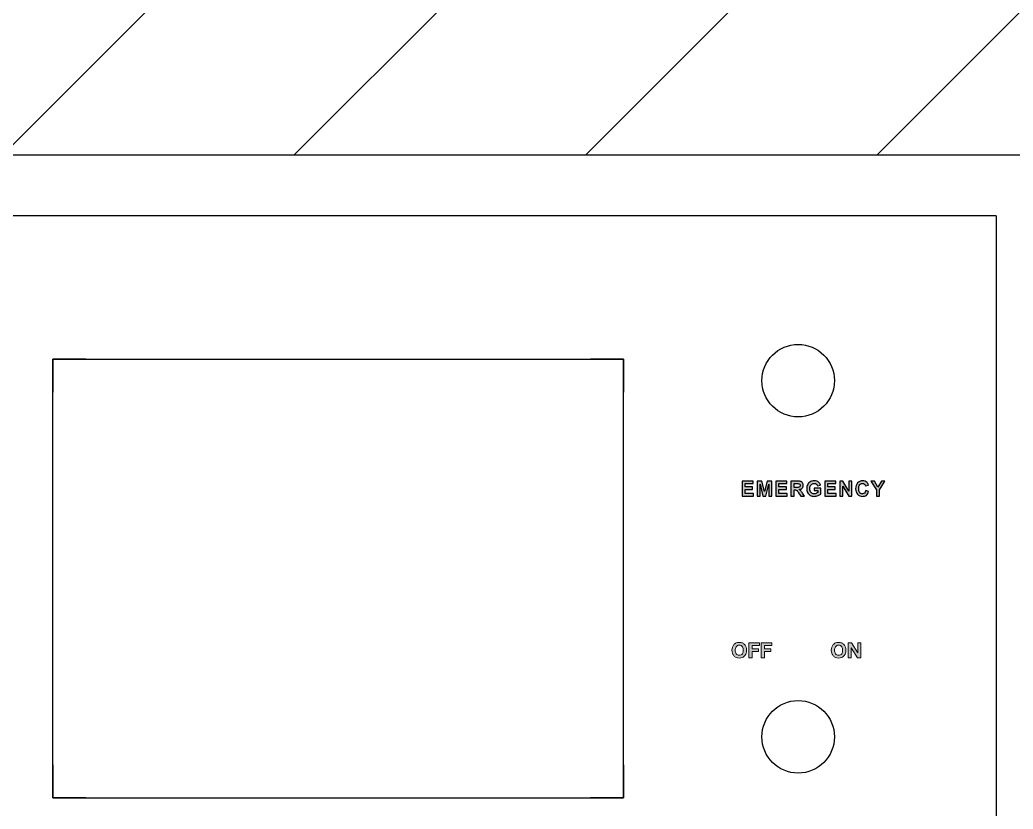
# Model space of a CAD drawing. Header units: millimetres. Extents: x -215875 to 13478, y -2277 to 9476.
# Drawn here: x 10071.4 to 10372.6, y 4278.7 to 4518 of the extents above; entities that cross this region are included whole.
import ezdxf

# ---------------------------------------------------------------- set-up
doc = ezdxf.new("R2010")
doc.units = ezdxf.units.MM
doc.header["$MEASUREMENT"] = 0
doc.linetypes.add('HIDDEN', pattern=[9.525, 6.35, -3.175])
doc.layers.get('0').update_dxf_attribs({"lineweight": 25})
doc.layers.add('DIM', color=3, linetype='Continuous', lineweight=9)
doc.layers.add('H', color=2, linetype='HIDDEN', lineweight=15)
doc.layers.add('圖層 1', color=7, linetype='Continuous')

msp = doc.modelspace()

# ---------------------------------------------------------------- hatches: boundary and pattern name
h = msp.add_hatch(color=256)
edge = h.paths.add_edge_path()
edge.add_spline(control_points=[(10331.092, 4373.633), (10331.092, 4373.633), (10331.092, 4375.546), (10331.092, 4375.546), (10331.092, 4375.546), (10331.092, 4375.546), (10329.427, 4378.178), (10329.427, 4378.178), (10329.427, 4378.178), (10329.427, 4378.178), (10330.503, 4378.178), (10330.503, 4378.178), (10330.503, 4378.178), (10330.503, 4378.178), (10331.573, 4376.38), (10331.573, 4376.38), (10331.573, 4376.38), (10331.573, 4376.38), (10332.621, 4378.178), (10332.621, 4378.178), (10332.621, 4378.178), (10332.621, 4378.178), (10333.678, 4378.178), (10333.678, 4378.178), (10333.678, 4378.178), (10333.678, 4378.178), (10332.007, 4375.54), (10332.007, 4375.54), (10332.007, 4375.54), (10332.007, 4375.54), (10332.007, 4373.633), (10332.007, 4373.633), (10332.007, 4373.633), (10332.007, 4373.633), (10331.092, 4373.633), (10331.092, 4373.633)], knot_values=[0, 0, 0, 0, 0.1111111, 0.1111111, 0.1111111, 0.1111111, 0.2222222, 0.2222222, 0.2222222, 0.2222222, 0.3333333, 0.3333333, 0.3333333, 0.3333333, 0.4444444, 0.4444444, 0.4444444, 0.4444444, 0.5555556, 0.5555556, 0.5555556, 0.5555556, 0.6666667, 0.6666667, 0.6666667, 0.6666667, 0.7777778, 0.7777778, 0.7777778, 0.7777778, 0.8888889, 0.8888889, 0.8888889, 0.8888889, 1, 1, 1, 1], degree=3, periodic=1)
edge = h.paths.add_edge_path(flags=16)
edge.add_spline(control_points=[(10306.123, 4376.256), (10306.123, 4376.256), (10306.802, 4376.256), (10306.802, 4376.256), (10306.802, 4376.256), (10307.242, 4376.256), (10307.517, 4376.274), (10307.627, 4376.311), (10307.627, 4376.311), (10307.736, 4376.348), (10307.822, 4376.413), (10307.884, 4376.504), (10307.884, 4376.504), (10307.946, 4376.595), (10307.977, 4376.708), (10307.977, 4376.845), (10307.977, 4376.845), (10307.977, 4376.998), (10307.936, 4377.121), (10307.855, 4377.215), (10307.855, 4377.215), (10307.773, 4377.309), (10307.658, 4377.369), (10307.508, 4377.394), (10307.508, 4377.394), (10307.434, 4377.404), (10307.211, 4377.409), (10306.839, 4377.409), (10306.839, 4377.409), (10306.839, 4377.409), (10306.123, 4377.409), (10306.123, 4377.409), (10306.123, 4377.409), (10306.123, 4377.409), (10306.123, 4376.256), (10306.123, 4376.256)], knot_values=[0, 0, 0, 0, 0.1111111, 0.1111111, 0.1111111, 0.1111111, 0.2222222, 0.2222222, 0.2222222, 0.2222222, 0.3333333, 0.3333333, 0.3333333, 0.3333333, 0.4444444, 0.4444444, 0.4444444, 0.4444444, 0.5555556, 0.5555556, 0.5555556, 0.5555556, 0.6666667, 0.6666667, 0.6666667, 0.6666667, 0.7777778, 0.7777778, 0.7777778, 0.7777778, 0.8888889, 0.8888889, 0.8888889, 0.8888889, 1, 1, 1, 1], degree=3, periodic=1)
edge = h.paths.add_edge_path()
edge.add_spline(control_points=[(10290.383, 4373.633), (10290.383, 4373.633), (10290.383, 4378.178), (10290.383, 4378.178), (10290.383, 4378.178), (10290.383, 4378.178), (10293.753, 4378.178), (10293.753, 4378.178), (10293.753, 4378.178), (10293.753, 4378.178), (10293.753, 4377.409), (10293.753, 4377.409), (10293.753, 4377.409), (10293.753, 4377.409), (10291.301, 4377.409), (10291.301, 4377.409), (10291.301, 4377.409), (10291.301, 4377.409), (10291.301, 4376.401), (10291.301, 4376.401), (10291.301, 4376.401), (10291.301, 4376.401), (10293.583, 4376.401), (10293.583, 4376.401), (10293.583, 4376.401), (10293.583, 4376.401), (10293.583, 4375.636), (10293.583, 4375.636), (10293.583, 4375.636), (10293.583, 4375.636), (10291.301, 4375.636), (10291.301, 4375.636), (10291.301, 4375.636), (10291.301, 4375.636), (10291.301, 4374.399), (10291.301, 4374.399), (10291.301, 4374.399), (10291.301, 4374.399), (10293.84, 4374.399), (10293.84, 4374.399), (10293.84, 4374.399), (10293.84, 4374.399), (10293.84, 4373.633), (10293.84, 4373.633), (10293.84, 4373.633), (10293.84, 4373.633), (10290.383, 4373.633), (10290.383, 4373.633)], knot_values=[0, 0, 0, 0, 0.0833333, 0.0833333, 0.0833333, 0.0833333, 0.1666667, 0.1666667, 0.1666667, 0.1666667, 0.25, 0.25, 0.25, 0.25, 0.3333333, 0.3333333, 0.3333333, 0.3333333, 0.4166667, 0.4166667, 0.4166667, 0.4166667, 0.5, 0.5, 0.5, 0.5, 0.5833333, 0.5833333, 0.5833333, 0.5833333, 0.6666667, 0.6666667, 0.6666667, 0.6666667, 0.75, 0.75, 0.75, 0.75, 0.8333333, 0.8333333, 0.8333333, 0.8333333, 0.9166667, 0.9166667, 0.9166667, 0.9166667, 1, 1, 1, 1], degree=3, periodic=1)
edge = h.paths.add_edge_path()
edge.add_spline(control_points=[(10294.959, 4373.633), (10294.959, 4373.633), (10294.959, 4378.178), (10294.959, 4378.178), (10294.959, 4378.178), (10294.959, 4378.178), (10296.333, 4378.178), (10296.333, 4378.178), (10296.333, 4378.178), (10296.333, 4378.178), (10297.157, 4375.077), (10297.157, 4375.077), (10297.157, 4375.077), (10297.157, 4375.077), (10297.972, 4378.178), (10297.972, 4378.178), (10297.972, 4378.178), (10297.972, 4378.178), (10299.349, 4378.178), (10299.349, 4378.178), (10299.349, 4378.178), (10299.349, 4378.178), (10299.349, 4373.633), (10299.349, 4373.633), (10299.349, 4373.633), (10299.349, 4373.633), (10298.497, 4373.633), (10298.497, 4373.633), (10298.497, 4373.633), (10298.497, 4373.633), (10298.497, 4377.211), (10298.497, 4377.211), (10298.497, 4377.211), (10298.497, 4377.211), (10297.594, 4373.633), (10297.594, 4373.633), (10297.594, 4373.633), (10297.594, 4373.633), (10296.71, 4373.633), (10296.71, 4373.633), (10296.71, 4373.633), (10296.71, 4373.633), (10295.811, 4377.211), (10295.811, 4377.211), (10295.811, 4377.211), (10295.811, 4377.211), (10295.811, 4373.633), (10295.811, 4373.633), (10295.811, 4373.633), (10295.811, 4373.633), (10294.959, 4373.633), (10294.959, 4373.633)], knot_values=[0, 0, 0, 0, 0.0769231, 0.0769231, 0.0769231, 0.0769231, 0.1538462, 0.1538462, 0.1538462, 0.1538462, 0.2307692, 0.2307692, 0.2307692, 0.2307692, 0.3076923, 0.3076923, 0.3076923, 0.3076923, 0.3846154, 0.3846154, 0.3846154, 0.3846154, 0.4615385, 0.4615385, 0.4615385, 0.4615385, 0.5384615, 0.5384615, 0.5384615, 0.5384615, 0.6153846, 0.6153846, 0.6153846, 0.6153846, 0.6923077, 0.6923077, 0.6923077, 0.6923077, 0.7692308, 0.7692308, 0.7692308, 0.7692308, 0.8461538, 0.8461538, 0.8461538, 0.8461538, 0.9230769, 0.9230769, 0.9230769, 0.9230769, 1, 1, 1, 1], degree=3, periodic=1)
edge = h.paths.add_edge_path()
edge.add_spline(control_points=[(10300.614, 4373.633), (10300.614, 4373.633), (10300.614, 4378.178), (10300.614, 4378.178), (10300.614, 4378.178), (10300.614, 4378.178), (10303.984, 4378.178), (10303.984, 4378.178), (10303.984, 4378.178), (10303.984, 4378.178), (10303.984, 4377.409), (10303.984, 4377.409), (10303.984, 4377.409), (10303.984, 4377.409), (10301.532, 4377.409), (10301.532, 4377.409), (10301.532, 4377.409), (10301.532, 4377.409), (10301.532, 4376.401), (10301.532, 4376.401), (10301.532, 4376.401), (10301.532, 4376.401), (10303.813, 4376.401), (10303.813, 4376.401), (10303.813, 4376.401), (10303.813, 4376.401), (10303.813, 4375.636), (10303.813, 4375.636), (10303.813, 4375.636), (10303.813, 4375.636), (10301.532, 4375.636), (10301.532, 4375.636), (10301.532, 4375.636), (10301.532, 4375.636), (10301.532, 4374.399), (10301.532, 4374.399), (10301.532, 4374.399), (10301.532, 4374.399), (10304.071, 4374.399), (10304.071, 4374.399), (10304.071, 4374.399), (10304.071, 4374.399), (10304.071, 4373.633), (10304.071, 4373.633), (10304.071, 4373.633), (10304.071, 4373.633), (10300.614, 4373.633), (10300.614, 4373.633)], knot_values=[0, 0, 0, 0, 0.0833333, 0.0833333, 0.0833333, 0.0833333, 0.1666667, 0.1666667, 0.1666667, 0.1666667, 0.25, 0.25, 0.25, 0.25, 0.3333333, 0.3333333, 0.3333333, 0.3333333, 0.4166667, 0.4166667, 0.4166667, 0.4166667, 0.5, 0.5, 0.5, 0.5, 0.5833333, 0.5833333, 0.5833333, 0.5833333, 0.6666667, 0.6666667, 0.6666667, 0.6666667, 0.75, 0.75, 0.75, 0.75, 0.8333333, 0.8333333, 0.8333333, 0.8333333, 0.9166667, 0.9166667, 0.9166667, 0.9166667, 1, 1, 1, 1], degree=3, periodic=1)
edge = h.paths.add_edge_path()
edge.add_spline(control_points=[(10305.204, 4373.633), (10305.204, 4373.633), (10305.204, 4378.178), (10305.204, 4378.178), (10305.204, 4378.178), (10305.204, 4378.178), (10307.137, 4378.178), (10307.137, 4378.178), (10307.137, 4378.178), (10307.623, 4378.178), (10307.975, 4378.137), (10308.195, 4378.055), (10308.195, 4378.055), (10308.415, 4377.974), (10308.592, 4377.829), (10308.725, 4377.62), (10308.725, 4377.62), (10308.857, 4377.411), (10308.922, 4377.173), (10308.922, 4376.904), (10308.922, 4376.904), (10308.922, 4376.563), (10308.822, 4376.281), (10308.622, 4376.058), (10308.622, 4376.058), (10308.422, 4375.837), (10308.121, 4375.696), (10307.722, 4375.639), (10307.722, 4375.639), (10307.921, 4375.523), (10308.085, 4375.396), (10308.214, 4375.257), (10308.214, 4375.257), (10308.344, 4375.119), (10308.517, 4374.873), (10308.736, 4374.52), (10308.736, 4374.52), (10308.736, 4374.52), (10309.292, 4373.633), (10309.292, 4373.633), (10309.292, 4373.633), (10309.292, 4373.633), (10308.194, 4373.633), (10308.194, 4373.633), (10308.194, 4373.633), (10308.194, 4373.633), (10307.531, 4374.622), (10307.531, 4374.622), (10307.531, 4374.622), (10307.295, 4374.976), (10307.134, 4375.198), (10307.047, 4375.29), (10307.047, 4375.29), (10306.96, 4375.382), (10306.868, 4375.445), (10306.771, 4375.479), (10306.771, 4375.479), (10306.673, 4375.513), (10306.52, 4375.53), (10306.308, 4375.53), (10306.308, 4375.53), (10306.308, 4375.53), (10306.123, 4375.53), (10306.123, 4375.53), (10306.123, 4375.53), (10306.123, 4375.53), (10306.123, 4373.633), (10306.123, 4373.633), (10306.123, 4373.633), (10306.123, 4373.633), (10305.204, 4373.633), (10305.204, 4373.633)], knot_values=[0, 0, 0, 0, 0.0555556, 0.0555556, 0.0555556, 0.0555556, 0.1111111, 0.1111111, 0.1111111, 0.1111111, 0.1666667, 0.1666667, 0.1666667, 0.1666667, 0.2222222, 0.2222222, 0.2222222, 0.2222222, 0.2777778, 0.2777778, 0.2777778, 0.2777778, 0.3333333, 0.3333333, 0.3333333, 0.3333333, 0.3888889, 0.3888889, 0.3888889, 0.3888889, 0.4444444, 0.4444444, 0.4444444, 0.4444444, 0.5, 0.5, 0.5, 0.5, 0.5555556, 0.5555556, 0.5555556, 0.5555556, 0.6111111, 0.6111111, 0.6111111, 0.6111111, 0.6666667, 0.6666667, 0.6666667, 0.6666667, 0.7222222, 0.7222222, 0.7222222, 0.7222222, 0.7777778, 0.7777778, 0.7777778, 0.7777778, 0.8333333, 0.8333333, 0.8333333, 0.8333333, 0.8888889, 0.8888889, 0.8888889, 0.8888889, 0.9444444, 0.9444444, 0.9444444, 0.9444444, 1, 1, 1, 1], degree=3, periodic=1)
edge = h.paths.add_edge_path()
edge.add_spline(control_points=[(10312.256, 4375.304), (10312.256, 4375.304), (10312.256, 4376.07), (10312.256, 4376.07), (10312.256, 4376.07), (10312.256, 4376.07), (10314.234, 4376.07), (10314.234, 4376.07), (10314.234, 4376.07), (10314.234, 4376.07), (10314.234, 4374.259), (10314.234, 4374.259), (10314.234, 4374.259), (10314.041, 4374.073), (10313.763, 4373.909), (10313.398, 4373.767), (10313.398, 4373.767), (10313.032, 4373.626), (10312.663, 4373.555), (10312.289, 4373.555), (10312.289, 4373.555), (10311.814, 4373.555), (10311.399, 4373.655), (10311.046, 4373.854), (10311.046, 4373.854), (10310.692, 4374.054), (10310.427, 4374.339), (10310.249, 4374.71), (10310.249, 4374.71), (10310.071, 4375.082), (10309.982, 4375.485), (10309.982, 4375.921), (10309.982, 4375.921), (10309.982, 4376.394), (10310.082, 4376.815), (10310.28, 4377.183), (10310.28, 4377.183), (10310.479, 4377.551), (10310.769, 4377.833), (10311.152, 4378.029), (10311.152, 4378.029), (10311.443, 4378.18), (10311.806, 4378.256), (10312.24, 4378.256), (10312.24, 4378.256), (10312.804, 4378.256), (10313.245, 4378.137), (10313.562, 4377.901), (10313.562, 4377.901), (10313.879, 4377.664), (10314.083, 4377.337), (10314.174, 4376.919), (10314.174, 4376.919), (10314.174, 4376.919), (10313.263, 4376.748), (10313.263, 4376.748), (10313.263, 4376.748), (10313.199, 4376.972), (10313.078, 4377.149), (10312.901, 4377.278), (10312.901, 4377.278), (10312.724, 4377.407), (10312.504, 4377.471), (10312.24, 4377.471), (10312.24, 4377.471), (10311.839, 4377.471), (10311.52, 4377.344), (10311.283, 4377.09), (10311.283, 4377.09), (10311.046, 4376.835), (10310.928, 4376.458), (10310.928, 4375.958), (10310.928, 4375.958), (10310.928, 4375.419), (10311.048, 4375.014), (10311.288, 4374.744), (10311.288, 4374.744), (10311.528, 4374.474), (10311.842, 4374.34), (10312.23, 4374.34), (10312.23, 4374.34), (10312.423, 4374.34), (10312.615, 4374.378), (10312.809, 4374.453), (10312.809, 4374.453), (10313.002, 4374.528), (10313.168, 4374.62), (10313.307, 4374.727), (10313.307, 4374.727), (10313.307, 4374.727), (10313.307, 4375.304), (10313.307, 4375.304), (10313.307, 4375.304), (10313.307, 4375.304), (10312.256, 4375.304), (10312.256, 4375.304)], knot_values=[0, 0, 0, 0, 0.0416667, 0.0416667, 0.0416667, 0.0416667, 0.0833333, 0.0833333, 0.0833333, 0.0833333, 0.125, 0.125, 0.125, 0.125, 0.1666667, 0.1666667, 0.1666667, 0.1666667, 0.2083333, 0.2083333, 0.2083333, 0.2083333, 0.25, 0.25, 0.25, 0.25, 0.2916667, 0.2916667, 0.2916667, 0.2916667, 0.3333333, 0.3333333, 0.3333333, 0.3333333, 0.375, 0.375, 0.375, 0.375, 0.4166667, 0.4166667, 0.4166667, 0.4166667, 0.4583333, 0.4583333, 0.4583333, 0.4583333, 0.5, 0.5, 0.5, 0.5, 0.5416667, 0.5416667, 0.5416667, 0.5416667, 0.5833333, 0.5833333, 0.5833333, 0.5833333, 0.625, 0.625, 0.625, 0.625, 0.6666667, 0.6666667, 0.6666667, 0.6666667, 0.7083333, 0.7083333, 0.7083333, 0.7083333, 0.75, 0.75, 0.75, 0.75, 0.7916667, 0.7916667, 0.7916667, 0.7916667, 0.8333333, 0.8333333, 0.8333333, 0.8333333, 0.875, 0.875, 0.875, 0.875, 0.9166667, 0.9166667, 0.9166667, 0.9166667, 0.9583333, 0.9583333, 0.9583333, 0.9583333, 1, 1, 1, 1], degree=3, periodic=1)
edge = h.paths.add_edge_path()
edge.add_spline(control_points=[(10315.433, 4373.633), (10315.433, 4373.633), (10315.433, 4378.178), (10315.433, 4378.178), (10315.433, 4378.178), (10315.433, 4378.178), (10318.803, 4378.178), (10318.803, 4378.178), (10318.803, 4378.178), (10318.803, 4378.178), (10318.803, 4377.409), (10318.803, 4377.409), (10318.803, 4377.409), (10318.803, 4377.409), (10316.351, 4377.409), (10316.351, 4377.409), (10316.351, 4377.409), (10316.351, 4377.409), (10316.351, 4376.401), (10316.351, 4376.401), (10316.351, 4376.401), (10316.351, 4376.401), (10318.633, 4376.401), (10318.633, 4376.401), (10318.633, 4376.401), (10318.633, 4376.401), (10318.633, 4375.636), (10318.633, 4375.636), (10318.633, 4375.636), (10318.633, 4375.636), (10316.351, 4375.636), (10316.351, 4375.636), (10316.351, 4375.636), (10316.351, 4375.636), (10316.351, 4374.399), (10316.351, 4374.399), (10316.351, 4374.399), (10316.351, 4374.399), (10318.89, 4374.399), (10318.89, 4374.399), (10318.89, 4374.399), (10318.89, 4374.399), (10318.89, 4373.633), (10318.89, 4373.633), (10318.89, 4373.633), (10318.89, 4373.633), (10315.433, 4373.633), (10315.433, 4373.633)], knot_values=[0, 0, 0, 0, 0.0833333, 0.0833333, 0.0833333, 0.0833333, 0.1666667, 0.1666667, 0.1666667, 0.1666667, 0.25, 0.25, 0.25, 0.25, 0.3333333, 0.3333333, 0.3333333, 0.3333333, 0.4166667, 0.4166667, 0.4166667, 0.4166667, 0.5, 0.5, 0.5, 0.5, 0.5833333, 0.5833333, 0.5833333, 0.5833333, 0.6666667, 0.6666667, 0.6666667, 0.6666667, 0.75, 0.75, 0.75, 0.75, 0.8333333, 0.8333333, 0.8333333, 0.8333333, 0.9166667, 0.9166667, 0.9166667, 0.9166667, 1, 1, 1, 1], degree=3, periodic=1)
edge = h.paths.add_edge_path()
edge.add_spline(control_points=[(10320.03, 4373.633), (10320.03, 4373.633), (10320.03, 4378.178), (10320.03, 4378.178), (10320.03, 4378.178), (10320.03, 4378.178), (10320.923, 4378.178), (10320.923, 4378.178), (10320.923, 4378.178), (10320.923, 4378.178), (10322.784, 4375.143), (10322.784, 4375.143), (10322.784, 4375.143), (10322.784, 4375.143), (10322.784, 4378.178), (10322.784, 4378.178), (10322.784, 4378.178), (10322.784, 4378.178), (10323.637, 4378.178), (10323.637, 4378.178), (10323.637, 4378.178), (10323.637, 4378.178), (10323.637, 4373.633), (10323.637, 4373.633), (10323.637, 4373.633), (10323.637, 4373.633), (10322.715, 4373.633), (10322.715, 4373.633), (10322.715, 4373.633), (10322.715, 4373.633), (10320.883, 4376.597), (10320.883, 4376.597), (10320.883, 4376.597), (10320.883, 4376.597), (10320.883, 4373.633), (10320.883, 4373.633), (10320.883, 4373.633), (10320.883, 4373.633), (10320.03, 4373.633), (10320.03, 4373.633)], knot_values=[0, 0, 0, 0, 0.1, 0.1, 0.1, 0.1, 0.2, 0.2, 0.2, 0.2, 0.3, 0.3, 0.3, 0.3, 0.4, 0.4, 0.4, 0.4, 0.5, 0.5, 0.5, 0.5, 0.6, 0.6, 0.6, 0.6, 0.7, 0.7, 0.7, 0.7, 0.8, 0.8, 0.8, 0.8, 0.9, 0.9, 0.9, 0.9, 1, 1, 1, 1], degree=3, periodic=1)
edge = h.paths.add_edge_path()
edge.add_spline(control_points=[(10327.869, 4375.304), (10327.869, 4375.304), (10328.758, 4375.022), (10328.758, 4375.022), (10328.758, 4375.022), (10328.621, 4374.526), (10328.395, 4374.158), (10328.077, 4373.916), (10328.077, 4373.916), (10327.761, 4373.676), (10327.357, 4373.555), (10326.87, 4373.555), (10326.87, 4373.555), (10326.266, 4373.555), (10325.77, 4373.762), (10325.381, 4374.173), (10325.381, 4374.173), (10324.993, 4374.586), (10324.798, 4375.15), (10324.798, 4375.865), (10324.798, 4375.865), (10324.798, 4376.621), (10324.994, 4377.209), (10325.385, 4377.628), (10325.385, 4377.628), (10325.775, 4378.046), (10326.289, 4378.256), (10326.926, 4378.256), (10326.926, 4378.256), (10327.481, 4378.256), (10327.933, 4378.091), (10328.28, 4377.762), (10328.28, 4377.762), (10328.488, 4377.569), (10328.642, 4377.289), (10328.746, 4376.925), (10328.746, 4376.925), (10328.746, 4376.925), (10327.837, 4376.708), (10327.837, 4376.708), (10327.837, 4376.708), (10327.784, 4376.944), (10327.672, 4377.131), (10327.5, 4377.267), (10327.5, 4377.267), (10327.33, 4377.404), (10327.122, 4377.471), (10326.879, 4377.471), (10326.879, 4377.471), (10326.542, 4377.471), (10326.268, 4377.351), (10326.059, 4377.108), (10326.059, 4377.108), (10325.849, 4376.867), (10325.744, 4376.475), (10325.744, 4375.934), (10325.744, 4375.934), (10325.744, 4375.359), (10325.847, 4374.949), (10326.055, 4374.706), (10326.055, 4374.706), (10326.261, 4374.461), (10326.53, 4374.34), (10326.86, 4374.34), (10326.86, 4374.34), (10327.104, 4374.34), (10327.314, 4374.417), (10327.49, 4374.572), (10327.49, 4374.572), (10327.665, 4374.727), (10327.791, 4374.971), (10327.869, 4375.304)], knot_values=[0, 0, 0, 0, 0.0555556, 0.0555556, 0.0555556, 0.0555556, 0.1111111, 0.1111111, 0.1111111, 0.1111111, 0.1666667, 0.1666667, 0.1666667, 0.1666667, 0.2222222, 0.2222222, 0.2222222, 0.2222222, 0.2777778, 0.2777778, 0.2777778, 0.2777778, 0.3333333, 0.3333333, 0.3333333, 0.3333333, 0.3888889, 0.3888889, 0.3888889, 0.3888889, 0.4444444, 0.4444444, 0.4444444, 0.4444444, 0.5, 0.5, 0.5, 0.5, 0.5555556, 0.5555556, 0.5555556, 0.5555556, 0.6111111, 0.6111111, 0.6111111, 0.6111111, 0.6666667, 0.6666667, 0.6666667, 0.6666667, 0.7222222, 0.7222222, 0.7222222, 0.7222222, 0.7777778, 0.7777778, 0.7777778, 0.7777778, 0.8333333, 0.8333333, 0.8333333, 0.8333333, 0.8888889, 0.8888889, 0.8888889, 0.8888889, 0.9444444, 0.9444444, 0.9444444, 0.9444444, 1, 1, 1, 1], degree=3, periodic=1)
h = msp.add_hatch(color=256)
h.paths.add_polyline_path([(10292.426, 4324.636), (10292.426, 4329.17), (10295.613, 4329.17), (10295.613, 4328.332), (10293.423, 4328.332), (10293.423, 4327.284), (10295.321, 4327.284), (10295.321, 4326.509), (10293.423, 4326.509), (10293.423, 4324.636)])
h.paths.add_polyline_path([(10296.191, 4329.17), (10296.191, 4324.636), (10297.188, 4324.636), (10297.188, 4326.509), (10299.087, 4326.509), (10299.087, 4327.284), (10297.188, 4327.284), (10297.188, 4328.332), (10299.379, 4328.332), (10299.379, 4329.17)])
h.paths.add_polyline_path([(10322.55, 4324.636), (10322.55, 4329.17), (10323.54, 4329.17), (10325.432, 4326.128), (10325.445, 4326.128), (10325.445, 4329.17), (10326.378, 4329.17), (10326.378, 4324.636), (10325.381, 4324.636), (10323.496, 4327.671), (10323.483, 4327.671), (10323.483, 4324.636)])
edge = h.paths.add_edge_path()
edge.add_spline(control_points=[(10317.565, 4327.827), (10317.667, 4328.117), (10317.813, 4328.37), (10318.003, 4328.586), (10318.194, 4328.802), (10318.427, 4328.971), (10318.705, 4329.094), (10318.982, 4329.216), (10319.294, 4329.278), (10319.641, 4329.278), (10319.993, 4329.278), (10320.306, 4329.216), (10320.581, 4329.094), (10320.856, 4328.971), (10321.089, 4328.802), (10321.28, 4328.586), (10321.47, 4328.37), (10321.616, 4328.117), (10321.718, 4327.827), (10321.819, 4327.537), (10321.87, 4327.222), (10321.87, 4326.884), (10321.87, 4326.554), (10321.819, 4326.246), (10321.718, 4325.96), (10321.616, 4325.674), (10321.47, 4325.425), (10321.28, 4325.214), (10321.089, 4325.002), (10320.856, 4324.836), (10320.581, 4324.715), (10320.306, 4324.594), (10319.993, 4324.535), (10319.641, 4324.535), (10319.294, 4324.535), (10318.982, 4324.594), (10318.705, 4324.715), (10318.427, 4324.836), (10318.194, 4325.002), (10318.003, 4325.214), (10317.813, 4325.425), (10317.667, 4325.674), (10317.565, 4325.96), (10317.463, 4326.246), (10317.412, 4326.554), (10317.412, 4326.884), (10317.412, 4327.222), (10317.463, 4327.537), (10317.565, 4327.827)], knot_values=[0, 0, 0, 0, 1, 1, 1, 2, 2, 2, 3, 3, 3, 4, 4, 4, 5, 5, 5, 6, 6, 6, 7, 7, 7, 8, 8, 8, 9, 9, 9, 10, 10, 10, 11, 11, 11, 12, 12, 12, 13, 13, 13, 14, 14, 14, 15, 15, 15, 16, 16, 16, 16], degree=3, periodic=1)
edge = h.paths.add_edge_path(flags=16)
edge.add_spline(control_points=[(10287.441, 4327.827), (10287.543, 4328.117), (10287.689, 4328.37), (10287.879, 4328.586), (10288.07, 4328.802), (10288.303, 4328.971), (10288.581, 4329.094), (10288.858, 4329.216), (10289.17, 4329.278), (10289.517, 4329.278), (10289.869, 4329.278), (10290.182, 4329.216), (10290.457, 4329.094), (10290.732, 4328.971), (10290.965, 4328.802), (10291.156, 4328.586), (10291.346, 4328.37), (10291.492, 4328.117), (10291.594, 4327.827), (10291.695, 4327.537), (10291.746, 4327.222), (10291.746, 4326.884), (10291.746, 4326.554), (10291.695, 4326.246), (10291.594, 4325.96), (10291.492, 4325.674), (10291.346, 4325.425), (10291.156, 4325.214), (10290.965, 4325.002), (10290.732, 4324.836), (10290.457, 4324.715), (10290.182, 4324.594), (10289.869, 4324.535), (10289.517, 4324.535), (10289.17, 4324.535), (10288.858, 4324.594), (10288.581, 4324.715), (10288.303, 4324.836), (10288.07, 4325.002), (10287.879, 4325.214), (10287.689, 4325.425), (10287.543, 4325.674), (10287.441, 4325.96), (10287.339, 4326.246), (10287.288, 4326.554), (10287.288, 4326.884), (10287.288, 4327.222), (10287.339, 4327.537), (10287.441, 4327.827)], knot_values=[0, 0, 0, 0, 1, 1, 1, 2, 2, 2, 3, 3, 3, 4, 4, 4, 5, 5, 5, 6, 6, 6, 7, 7, 7, 8, 8, 8, 9, 9, 9, 10, 10, 10, 11, 11, 11, 12, 12, 12, 13, 13, 13, 14, 14, 14, 15, 15, 15, 16, 16, 16, 16], degree=3, periodic=1)
edge = h.paths.add_edge_path(flags=16)
edge.add_spline(control_points=[(10288.352, 4326.328), (10288.397, 4326.148), (10288.467, 4325.986), (10288.565, 4325.842), (10288.662, 4325.698), (10288.789, 4325.583), (10288.946, 4325.496), (10289.103, 4325.41), (10289.293, 4325.366), (10289.517, 4325.366), (10289.742, 4325.366), (10289.932, 4325.41), (10290.089, 4325.496), (10290.245, 4325.583), (10290.372, 4325.698), (10290.47, 4325.842), (10290.567, 4325.986), (10290.638, 4326.148), (10290.682, 4326.328), (10290.727, 4326.508), (10290.749, 4326.693), (10290.749, 4326.884), (10290.749, 4327.083), (10290.727, 4327.275), (10290.682, 4327.461), (10290.638, 4327.648), (10290.567, 4327.814), (10290.47, 4327.96), (10290.372, 4328.106), (10290.245, 4328.223), (10290.089, 4328.31), (10289.932, 4328.396), (10289.742, 4328.44), (10289.517, 4328.44), (10289.293, 4328.44), (10289.103, 4328.396), (10288.946, 4328.31), (10288.789, 4328.223), (10288.662, 4328.106), (10288.565, 4327.96), (10288.467, 4327.814), (10288.397, 4327.648), (10288.352, 4327.461), (10288.308, 4327.275), (10288.285, 4327.083), (10288.285, 4326.884), (10288.285, 4326.693), (10288.308, 4326.508), (10288.352, 4326.328)], knot_values=[0, 0, 0, 0, 1, 1, 1, 2, 2, 2, 3, 3, 3, 4, 4, 4, 5, 5, 5, 6, 6, 6, 7, 7, 7, 8, 8, 8, 9, 9, 9, 10, 10, 10, 11, 11, 11, 12, 12, 12, 13, 13, 13, 14, 14, 14, 15, 15, 15, 16, 16, 16, 16], degree=3, periodic=1)
edge = h.paths.add_edge_path()
edge.add_spline(control_points=[(10318.476, 4326.328), (10318.521, 4326.148), (10318.591, 4325.986), (10318.689, 4325.842), (10318.786, 4325.698), (10318.913, 4325.583), (10319.07, 4325.496), (10319.226, 4325.41), (10319.417, 4325.366), (10319.641, 4325.366), (10319.866, 4325.366), (10320.056, 4325.41), (10320.213, 4325.496), (10320.369, 4325.583), (10320.496, 4325.698), (10320.594, 4325.842), (10320.691, 4325.986), (10320.762, 4326.148), (10320.806, 4326.328), (10320.851, 4326.508), (10320.873, 4326.693), (10320.873, 4326.884), (10320.873, 4327.083), (10320.851, 4327.275), (10320.806, 4327.461), (10320.762, 4327.648), (10320.691, 4327.814), (10320.594, 4327.96), (10320.496, 4328.106), (10320.369, 4328.223), (10320.213, 4328.31), (10320.056, 4328.396), (10319.866, 4328.44), (10319.641, 4328.44), (10319.417, 4328.44), (10319.226, 4328.396), (10319.07, 4328.31), (10318.913, 4328.223), (10318.786, 4328.106), (10318.689, 4327.96), (10318.591, 4327.814), (10318.521, 4327.648), (10318.476, 4327.461), (10318.432, 4327.275), (10318.409, 4327.083), (10318.409, 4326.884), (10318.409, 4326.693), (10318.432, 4326.508), (10318.476, 4326.328)], knot_values=[0, 0, 0, 0, 1, 1, 1, 2, 2, 2, 3, 3, 3, 4, 4, 4, 5, 5, 5, 6, 6, 6, 7, 7, 7, 8, 8, 8, 9, 9, 9, 10, 10, 10, 11, 11, 11, 12, 12, 12, 13, 13, 13, 14, 14, 14, 15, 15, 15, 16, 16, 16, 16], degree=3, periodic=1)
at = {"layer": 'DIM'}
h = msp.add_hatch(dxfattribs=at)
h.set_pattern_fill('ANSI31', color=256, scale=500, style=0)
h.set_pattern_definition([(45, (-15076.935, 2491.76), (-44.19417, 44.19417), [])])
h.paths.add_polyline_path([(8612.38, 5277.14), (11372.38, 5277.14), (11372.38, 4477.14), (10680.664, 4477.14), (10680.664, 2577.14), (10544.38, 2577.14), (10544.38, 2581.14), (10513.159, 2581.14), (10513.159, 2590.14), (10547.38, 2590.14), (10547.38, 2600.14), (10572.38, 2600.14), (10572.38, 3270.14), (10572.38, 3377.14), (10572.38, 4065.14), (10572.38, 4172.14), (10572.38, 4477.14), (9412.38, 4477.14), (9412.38, 4172.14), (9412.38, 4065.14), (9412.38, 3377.14), (9412.38, 3270.14), (9412.38, 2684.512, 0.3071945), (9386.44, 2577.14), (9304.095, 2577.14), (9304.095, 4477.14), (8612.38, 4477.14)])
at = {"layer": 'H'}
h = msp.add_hatch(dxfattribs=at)
h.set_pattern_fill('ANSI31', color=256, scale=300, angle=90, style=0)
h.set_pattern_definition([(135, (-15076.935, 2491.763), (-26.516504, -26.516504), [])])
h.paths.add_polyline_path([(11372.38, 5277.14), (11422.38, 5277.14), (11422.38, 2527.14), (9528.809, 2527.14, 0.1704957), (9570.649, 2577.14), (10320.38, 2577.14), (10409.38, 2577.14), (10680.664, 2577.14), (11372.38, 2577.14)])
h.paths.add_polyline_path([(8562.38, 5277.14), (8612.38, 5277.14), (8612.38, 4364.075), (8612.38, 2577.14), (9304.095, 2577.14), (9386.44, 2577.14, 0.1704957), (9428.28, 2527.14), (8562.38, 2527.14)])
h.paths.add_polyline_path([(9428.28, 2527.14, -0.1704957), (9386.44, 2577.14), (9440.38, 2577.14), (9529.38, 2577.14), (9570.649, 2577.14, -0.1704957), (9528.809, 2527.14)])

# ---------------------------------------------------------------- linework, layer by layer
for p, q in [((9412.38, 4477.14), (10572.38, 4477.14)), ((10367.38, 4458.64), (9617.38, 4458.64)), ((10367.38, 4458.64), (10367.38, 4238.64)), ((10081.38, 4415.14), (10081.38, 4405.14)), ((10091.38, 4415.14), (10081.38, 4415.14)), ((10081.38, 4415.14), (10254.38, 4415.14)), ((10081.38, 4282.14), (10081.38, 4415.14)), ((10254.38, 4415.14), (10244.38, 4415.14)), ((10254.38, 4415.14), (10254.38, 4405.14)), ((10254.38, 4282.14), (10254.38, 4415.14)), ((10081.38, 4292.14), (10081.38, 4282.14)), ((10254.38, 4292.14), (10254.38, 4282.14)), ((10091.38, 4282.14), (10081.38, 4282.14)), ((10081.38, 4282.14), (10254.38, 4282.14)), ((10254.38, 4282.14), (10244.38, 4282.14))]:
    msp.add_line(p, q)
for centre in [(10307.38, 4408.64), (10307.38, 4300.64)]:
    msp.add_circle(centre, 11)
for points, knots in [([(10290.383, 4373.633), (10290.383, 4373.633), (10290.383, 4378.178), (10290.383, 4378.178), (10290.383, 4378.178), (10290.383, 4378.178), (10293.753, 4378.178), (10293.753, 4378.178), (10293.753, 4378.178), (10293.753, 4378.178), (10293.753, 4377.409), (10293.753, 4377.409), (10293.753, 4377.409), (10293.753, 4377.409), (10291.301, 4377.409), (10291.301, 4377.409), (10291.301, 4377.409), (10291.301, 4377.409), (10291.301, 4376.401), (10291.301, 4376.401), (10291.301, 4376.401), (10291.301, 4376.401), (10293.583, 4376.401), (10293.583, 4376.401), (10293.583, 4376.401), (10293.583, 4376.401), (10293.583, 4375.636), (10293.583, 4375.636), (10293.583, 4375.636), (10293.583, 4375.636), (10291.301, 4375.636), (10291.301, 4375.636), (10291.301, 4375.636), (10291.301, 4375.636), (10291.301, 4374.399), (10291.301, 4374.399), (10291.301, 4374.399), (10291.301, 4374.399), (10293.84, 4374.399), (10293.84, 4374.399), (10293.84, 4374.399), (10293.84, 4374.399), (10293.84, 4373.633), (10293.84, 4373.633), (10293.84, 4373.633), (10293.84, 4373.633), (10290.383, 4373.633), (10290.383, 4373.633)], [0, 0, 0, 0, 0.0833333, 0.0833333, 0.0833333, 0.0833333, 0.1666667, 0.1666667, 0.1666667, 0.1666667, 0.25, 0.25, 0.25, 0.25, 0.3333333, 0.3333333, 0.3333333, 0.3333333, 0.4166667, 0.4166667, 0.4166667, 0.4166667, 0.5, 0.5, 0.5, 0.5, 0.5833333, 0.5833333, 0.5833333, 0.5833333, 0.6666667, 0.6666667, 0.6666667, 0.6666667, 0.75, 0.75, 0.75, 0.75, 0.8333333, 0.8333333, 0.8333333, 0.8333333, 0.9166667, 0.9166667, 0.9166667, 0.9166667, 1, 1, 1, 1]), ([(10294.959, 4373.633), (10294.959, 4373.633), (10294.959, 4378.178), (10294.959, 4378.178), (10294.959, 4378.178), (10294.959, 4378.178), (10296.333, 4378.178), (10296.333, 4378.178), (10296.333, 4378.178), (10296.333, 4378.178), (10297.157, 4375.077), (10297.157, 4375.077), (10297.157, 4375.077), (10297.157, 4375.077), (10297.972, 4378.178), (10297.972, 4378.178), (10297.972, 4378.178), (10297.972, 4378.178), (10299.349, 4378.178), (10299.349, 4378.178), (10299.349, 4378.178), (10299.349, 4378.178), (10299.349, 4373.633), (10299.349, 4373.633), (10299.349, 4373.633), (10299.349, 4373.633), (10298.497, 4373.633), (10298.497, 4373.633), (10298.497, 4373.633), (10298.497, 4373.633), (10298.497, 4377.211), (10298.497, 4377.211), (10298.497, 4377.211), (10298.497, 4377.211), (10297.594, 4373.633), (10297.594, 4373.633), (10297.594, 4373.633), (10297.594, 4373.633), (10296.71, 4373.633), (10296.71, 4373.633), (10296.71, 4373.633), (10296.71, 4373.633), (10295.811, 4377.211), (10295.811, 4377.211), (10295.811, 4377.211), (10295.811, 4377.211), (10295.811, 4373.633), (10295.811, 4373.633), (10295.811, 4373.633), (10295.811, 4373.633), (10294.959, 4373.633), (10294.959, 4373.633)], [0, 0, 0, 0, 0.0769231, 0.0769231, 0.0769231, 0.0769231, 0.1538462, 0.1538462, 0.1538462, 0.1538462, 0.2307692, 0.2307692, 0.2307692, 0.2307692, 0.3076923, 0.3076923, 0.3076923, 0.3076923, 0.3846154, 0.3846154, 0.3846154, 0.3846154, 0.4615385, 0.4615385, 0.4615385, 0.4615385, 0.5384615, 0.5384615, 0.5384615, 0.5384615, 0.6153846, 0.6153846, 0.6153846, 0.6153846, 0.6923077, 0.6923077, 0.6923077, 0.6923077, 0.7692308, 0.7692308, 0.7692308, 0.7692308, 0.8461538, 0.8461538, 0.8461538, 0.8461538, 0.9230769, 0.9230769, 0.9230769, 0.9230769, 1, 1, 1, 1]), ([(10300.614, 4373.633), (10300.614, 4373.633), (10300.614, 4378.178), (10300.614, 4378.178), (10300.614, 4378.178), (10300.614, 4378.178), (10303.984, 4378.178), (10303.984, 4378.178), (10303.984, 4378.178), (10303.984, 4378.178), (10303.984, 4377.409), (10303.984, 4377.409), (10303.984, 4377.409), (10303.984, 4377.409), (10301.532, 4377.409), (10301.532, 4377.409), (10301.532, 4377.409), (10301.532, 4377.409), (10301.532, 4376.401), (10301.532, 4376.401), (10301.532, 4376.401), (10301.532, 4376.401), (10303.813, 4376.401), (10303.813, 4376.401), (10303.813, 4376.401), (10303.813, 4376.401), (10303.813, 4375.636), (10303.813, 4375.636), (10303.813, 4375.636), (10303.813, 4375.636), (10301.532, 4375.636), (10301.532, 4375.636), (10301.532, 4375.636), (10301.532, 4375.636), (10301.532, 4374.399), (10301.532, 4374.399), (10301.532, 4374.399), (10301.532, 4374.399), (10304.071, 4374.399), (10304.071, 4374.399), (10304.071, 4374.399), (10304.071, 4374.399), (10304.071, 4373.633), (10304.071, 4373.633), (10304.071, 4373.633), (10304.071, 4373.633), (10300.614, 4373.633), (10300.614, 4373.633)], [0, 0, 0, 0, 0.0833333, 0.0833333, 0.0833333, 0.0833333, 0.1666667, 0.1666667, 0.1666667, 0.1666667, 0.25, 0.25, 0.25, 0.25, 0.3333333, 0.3333333, 0.3333333, 0.3333333, 0.4166667, 0.4166667, 0.4166667, 0.4166667, 0.5, 0.5, 0.5, 0.5, 0.5833333, 0.5833333, 0.5833333, 0.5833333, 0.6666667, 0.6666667, 0.6666667, 0.6666667, 0.75, 0.75, 0.75, 0.75, 0.8333333, 0.8333333, 0.8333333, 0.8333333, 0.9166667, 0.9166667, 0.9166667, 0.9166667, 1, 1, 1, 1]), ([(10305.204, 4373.633), (10305.204, 4373.633), (10305.204, 4378.178), (10305.204, 4378.178), (10305.204, 4378.178), (10305.204, 4378.178), (10307.137, 4378.178), (10307.137, 4378.178), (10307.137, 4378.178), (10307.623, 4378.178), (10307.975, 4378.137), (10308.195, 4378.055), (10308.195, 4378.055), (10308.415, 4377.974), (10308.592, 4377.829), (10308.725, 4377.62), (10308.725, 4377.62), (10308.857, 4377.411), (10308.922, 4377.173), (10308.922, 4376.904), (10308.922, 4376.904), (10308.922, 4376.563), (10308.822, 4376.281), (10308.622, 4376.058), (10308.622, 4376.058), (10308.422, 4375.837), (10308.121, 4375.696), (10307.722, 4375.639), (10307.722, 4375.639), (10307.921, 4375.523), (10308.085, 4375.396), (10308.214, 4375.257), (10308.214, 4375.257), (10308.344, 4375.119), (10308.517, 4374.873), (10308.736, 4374.52), (10308.736, 4374.52), (10308.736, 4374.52), (10309.292, 4373.633), (10309.292, 4373.633), (10309.292, 4373.633), (10309.292, 4373.633), (10308.194, 4373.633), (10308.194, 4373.633), (10308.194, 4373.633), (10308.194, 4373.633), (10307.531, 4374.622), (10307.531, 4374.622), (10307.531, 4374.622), (10307.295, 4374.976), (10307.134, 4375.198), (10307.047, 4375.29), (10307.047, 4375.29), (10306.96, 4375.382), (10306.868, 4375.445), (10306.771, 4375.479), (10306.771, 4375.479), (10306.673, 4375.513), (10306.52, 4375.53), (10306.308, 4375.53), (10306.308, 4375.53), (10306.308, 4375.53), (10306.123, 4375.53), (10306.123, 4375.53), (10306.123, 4375.53), (10306.123, 4375.53), (10306.123, 4373.633), (10306.123, 4373.633), (10306.123, 4373.633), (10306.123, 4373.633), (10305.204, 4373.633), (10305.204, 4373.633)], [0, 0, 0, 0, 0.0555556, 0.0555556, 0.0555556, 0.0555556, 0.1111111, 0.1111111, 0.1111111, 0.1111111, 0.1666667, 0.1666667, 0.1666667, 0.1666667, 0.2222222, 0.2222222, 0.2222222, 0.2222222, 0.2777778, 0.2777778, 0.2777778, 0.2777778, 0.3333333, 0.3333333, 0.3333333, 0.3333333, 0.3888889, 0.3888889, 0.3888889, 0.3888889, 0.4444444, 0.4444444, 0.4444444, 0.4444444, 0.5, 0.5, 0.5, 0.5, 0.5555556, 0.5555556, 0.5555556, 0.5555556, 0.6111111, 0.6111111, 0.6111111, 0.6111111, 0.6666667, 0.6666667, 0.6666667, 0.6666667, 0.7222222, 0.7222222, 0.7222222, 0.7222222, 0.7777778, 0.7777778, 0.7777778, 0.7777778, 0.8333333, 0.8333333, 0.8333333, 0.8333333, 0.8888889, 0.8888889, 0.8888889, 0.8888889, 0.9444444, 0.9444444, 0.9444444, 0.9444444, 1, 1, 1, 1]), ([(10306.123, 4376.256), (10306.123, 4376.256), (10306.802, 4376.256), (10306.802, 4376.256), (10306.802, 4376.256), (10307.242, 4376.256), (10307.517, 4376.274), (10307.627, 4376.311), (10307.627, 4376.311), (10307.736, 4376.348), (10307.822, 4376.413), (10307.884, 4376.504), (10307.884, 4376.504), (10307.946, 4376.595), (10307.977, 4376.708), (10307.977, 4376.845), (10307.977, 4376.845), (10307.977, 4376.998), (10307.936, 4377.121), (10307.855, 4377.215), (10307.855, 4377.215), (10307.773, 4377.309), (10307.658, 4377.369), (10307.508, 4377.394), (10307.508, 4377.394), (10307.434, 4377.404), (10307.211, 4377.409), (10306.839, 4377.409), (10306.839, 4377.409), (10306.839, 4377.409), (10306.123, 4377.409), (10306.123, 4377.409), (10306.123, 4377.409), (10306.123, 4377.409), (10306.123, 4376.256), (10306.123, 4376.256)], [0, 0, 0, 0, 0.1111111, 0.1111111, 0.1111111, 0.1111111, 0.2222222, 0.2222222, 0.2222222, 0.2222222, 0.3333333, 0.3333333, 0.3333333, 0.3333333, 0.4444444, 0.4444444, 0.4444444, 0.4444444, 0.5555556, 0.5555556, 0.5555556, 0.5555556, 0.6666667, 0.6666667, 0.6666667, 0.6666667, 0.7777778, 0.7777778, 0.7777778, 0.7777778, 0.8888889, 0.8888889, 0.8888889, 0.8888889, 1, 1, 1, 1]), ([(10312.256, 4375.304), (10312.256, 4375.304), (10312.256, 4376.07), (10312.256, 4376.07), (10312.256, 4376.07), (10312.256, 4376.07), (10314.234, 4376.07), (10314.234, 4376.07), (10314.234, 4376.07), (10314.234, 4376.07), (10314.234, 4374.259), (10314.234, 4374.259), (10314.234, 4374.259), (10314.041, 4374.073), (10313.763, 4373.909), (10313.398, 4373.767), (10313.398, 4373.767), (10313.032, 4373.626), (10312.663, 4373.555), (10312.289, 4373.555), (10312.289, 4373.555), (10311.814, 4373.555), (10311.399, 4373.655), (10311.046, 4373.854), (10311.046, 4373.854), (10310.692, 4374.054), (10310.427, 4374.339), (10310.249, 4374.71), (10310.249, 4374.71), (10310.071, 4375.082), (10309.982, 4375.485), (10309.982, 4375.921), (10309.982, 4375.921), (10309.982, 4376.394), (10310.082, 4376.815), (10310.28, 4377.183), (10310.28, 4377.183), (10310.479, 4377.551), (10310.769, 4377.833), (10311.152, 4378.029), (10311.152, 4378.029), (10311.443, 4378.18), (10311.806, 4378.256), (10312.24, 4378.256), (10312.24, 4378.256), (10312.804, 4378.256), (10313.245, 4378.137), (10313.562, 4377.901), (10313.562, 4377.901), (10313.879, 4377.664), (10314.083, 4377.337), (10314.174, 4376.919), (10314.174, 4376.919), (10314.174, 4376.919), (10313.263, 4376.748), (10313.263, 4376.748), (10313.263, 4376.748), (10313.199, 4376.972), (10313.078, 4377.149), (10312.901, 4377.278), (10312.901, 4377.278), (10312.724, 4377.407), (10312.504, 4377.471), (10312.24, 4377.471), (10312.24, 4377.471), (10311.839, 4377.471), (10311.52, 4377.344), (10311.283, 4377.09), (10311.283, 4377.09), (10311.046, 4376.835), (10310.928, 4376.458), (10310.928, 4375.958), (10310.928, 4375.958), (10310.928, 4375.419), (10311.048, 4375.014), (10311.288, 4374.744), (10311.288, 4374.744), (10311.528, 4374.474), (10311.842, 4374.34), (10312.23, 4374.34), (10312.23, 4374.34), (10312.423, 4374.34), (10312.615, 4374.378), (10312.809, 4374.453), (10312.809, 4374.453), (10313.002, 4374.528), (10313.168, 4374.62), (10313.307, 4374.727), (10313.307, 4374.727), (10313.307, 4374.727), (10313.307, 4375.304), (10313.307, 4375.304), (10313.307, 4375.304), (10313.307, 4375.304), (10312.256, 4375.304), (10312.256, 4375.304)], [0, 0, 0, 0, 0.0416667, 0.0416667, 0.0416667, 0.0416667, 0.0833333, 0.0833333, 0.0833333, 0.0833333, 0.125, 0.125, 0.125, 0.125, 0.1666667, 0.1666667, 0.1666667, 0.1666667, 0.2083333, 0.2083333, 0.2083333, 0.2083333, 0.25, 0.25, 0.25, 0.25, 0.2916667, 0.2916667, 0.2916667, 0.2916667, 0.3333333, 0.3333333, 0.3333333, 0.3333333, 0.375, 0.375, 0.375, 0.375, 0.4166667, 0.4166667, 0.4166667, 0.4166667, 0.4583333, 0.4583333, 0.4583333, 0.4583333, 0.5, 0.5, 0.5, 0.5, 0.5416667, 0.5416667, 0.5416667, 0.5416667, 0.5833333, 0.5833333, 0.5833333, 0.5833333, 0.625, 0.625, 0.625, 0.625, 0.6666667, 0.6666667, 0.6666667, 0.6666667, 0.7083333, 0.7083333, 0.7083333, 0.7083333, 0.75, 0.75, 0.75, 0.75, 0.7916667, 0.7916667, 0.7916667, 0.7916667, 0.8333333, 0.8333333, 0.8333333, 0.8333333, 0.875, 0.875, 0.875, 0.875, 0.9166667, 0.9166667, 0.9166667, 0.9166667, 0.9583333, 0.9583333, 0.9583333, 0.9583333, 1, 1, 1, 1]), ([(10315.433, 4373.633), (10315.433, 4373.633), (10315.433, 4378.178), (10315.433, 4378.178), (10315.433, 4378.178), (10315.433, 4378.178), (10318.803, 4378.178), (10318.803, 4378.178), (10318.803, 4378.178), (10318.803, 4378.178), (10318.803, 4377.409), (10318.803, 4377.409), (10318.803, 4377.409), (10318.803, 4377.409), (10316.351, 4377.409), (10316.351, 4377.409), (10316.351, 4377.409), (10316.351, 4377.409), (10316.351, 4376.401), (10316.351, 4376.401), (10316.351, 4376.401), (10316.351, 4376.401), (10318.633, 4376.401), (10318.633, 4376.401), (10318.633, 4376.401), (10318.633, 4376.401), (10318.633, 4375.636), (10318.633, 4375.636), (10318.633, 4375.636), (10318.633, 4375.636), (10316.351, 4375.636), (10316.351, 4375.636), (10316.351, 4375.636), (10316.351, 4375.636), (10316.351, 4374.399), (10316.351, 4374.399), (10316.351, 4374.399), (10316.351, 4374.399), (10318.89, 4374.399), (10318.89, 4374.399), (10318.89, 4374.399), (10318.89, 4374.399), (10318.89, 4373.633), (10318.89, 4373.633), (10318.89, 4373.633), (10318.89, 4373.633), (10315.433, 4373.633), (10315.433, 4373.633)], [0, 0, 0, 0, 0.0833333, 0.0833333, 0.0833333, 0.0833333, 0.1666667, 0.1666667, 0.1666667, 0.1666667, 0.25, 0.25, 0.25, 0.25, 0.3333333, 0.3333333, 0.3333333, 0.3333333, 0.4166667, 0.4166667, 0.4166667, 0.4166667, 0.5, 0.5, 0.5, 0.5, 0.5833333, 0.5833333, 0.5833333, 0.5833333, 0.6666667, 0.6666667, 0.6666667, 0.6666667, 0.75, 0.75, 0.75, 0.75, 0.8333333, 0.8333333, 0.8333333, 0.8333333, 0.9166667, 0.9166667, 0.9166667, 0.9166667, 1, 1, 1, 1]), ([(10320.03, 4373.633), (10320.03, 4373.633), (10320.03, 4378.178), (10320.03, 4378.178), (10320.03, 4378.178), (10320.03, 4378.178), (10320.923, 4378.178), (10320.923, 4378.178), (10320.923, 4378.178), (10320.923, 4378.178), (10322.784, 4375.143), (10322.784, 4375.143), (10322.784, 4375.143), (10322.784, 4375.143), (10322.784, 4378.178), (10322.784, 4378.178), (10322.784, 4378.178), (10322.784, 4378.178), (10323.637, 4378.178), (10323.637, 4378.178), (10323.637, 4378.178), (10323.637, 4378.178), (10323.637, 4373.633), (10323.637, 4373.633), (10323.637, 4373.633), (10323.637, 4373.633), (10322.715, 4373.633), (10322.715, 4373.633), (10322.715, 4373.633), (10322.715, 4373.633), (10320.883, 4376.597), (10320.883, 4376.597), (10320.883, 4376.597), (10320.883, 4376.597), (10320.883, 4373.633), (10320.883, 4373.633), (10320.883, 4373.633), (10320.883, 4373.633), (10320.03, 4373.633), (10320.03, 4373.633)], [0, 0, 0, 0, 0.1, 0.1, 0.1, 0.1, 0.2, 0.2, 0.2, 0.2, 0.3, 0.3, 0.3, 0.3, 0.4, 0.4, 0.4, 0.4, 0.5, 0.5, 0.5, 0.5, 0.6, 0.6, 0.6, 0.6, 0.7, 0.7, 0.7, 0.7, 0.8, 0.8, 0.8, 0.8, 0.9, 0.9, 0.9, 0.9, 1, 1, 1, 1]), ([(10327.869, 4375.304), (10327.869, 4375.304), (10328.758, 4375.022), (10328.758, 4375.022), (10328.758, 4375.022), (10328.621, 4374.526), (10328.395, 4374.158), (10328.077, 4373.916), (10328.077, 4373.916), (10327.761, 4373.676), (10327.357, 4373.555), (10326.87, 4373.555), (10326.87, 4373.555), (10326.266, 4373.555), (10325.77, 4373.762), (10325.381, 4374.173), (10325.381, 4374.173), (10324.993, 4374.586), (10324.798, 4375.15), (10324.798, 4375.865), (10324.798, 4375.865), (10324.798, 4376.621), (10324.994, 4377.209), (10325.385, 4377.628), (10325.385, 4377.628), (10325.775, 4378.046), (10326.289, 4378.256), (10326.926, 4378.256), (10326.926, 4378.256), (10327.481, 4378.256), (10327.933, 4378.091), (10328.28, 4377.762), (10328.28, 4377.762), (10328.488, 4377.569), (10328.642, 4377.289), (10328.746, 4376.925), (10328.746, 4376.925), (10328.746, 4376.925), (10327.837, 4376.708), (10327.837, 4376.708), (10327.837, 4376.708), (10327.784, 4376.944), (10327.672, 4377.131), (10327.5, 4377.267), (10327.5, 4377.267), (10327.33, 4377.404), (10327.122, 4377.471), (10326.879, 4377.471), (10326.879, 4377.471), (10326.542, 4377.471), (10326.268, 4377.351), (10326.059, 4377.108), (10326.059, 4377.108), (10325.849, 4376.867), (10325.744, 4376.475), (10325.744, 4375.934), (10325.744, 4375.934), (10325.744, 4375.359), (10325.847, 4374.949), (10326.055, 4374.706), (10326.055, 4374.706), (10326.261, 4374.461), (10326.53, 4374.34), (10326.86, 4374.34), (10326.86, 4374.34), (10327.104, 4374.34), (10327.314, 4374.417), (10327.49, 4374.572), (10327.49, 4374.572), (10327.665, 4374.727), (10327.791, 4374.971), (10327.869, 4375.304)], [0, 0, 0, 0, 0.0555556, 0.0555556, 0.0555556, 0.0555556, 0.1111111, 0.1111111, 0.1111111, 0.1111111, 0.1666667, 0.1666667, 0.1666667, 0.1666667, 0.2222222, 0.2222222, 0.2222222, 0.2222222, 0.2777778, 0.2777778, 0.2777778, 0.2777778, 0.3333333, 0.3333333, 0.3333333, 0.3333333, 0.3888889, 0.3888889, 0.3888889, 0.3888889, 0.4444444, 0.4444444, 0.4444444, 0.4444444, 0.5, 0.5, 0.5, 0.5, 0.5555556, 0.5555556, 0.5555556, 0.5555556, 0.6111111, 0.6111111, 0.6111111, 0.6111111, 0.6666667, 0.6666667, 0.6666667, 0.6666667, 0.7222222, 0.7222222, 0.7222222, 0.7222222, 0.7777778, 0.7777778, 0.7777778, 0.7777778, 0.8333333, 0.8333333, 0.8333333, 0.8333333, 0.8888889, 0.8888889, 0.8888889, 0.8888889, 0.9444444, 0.9444444, 0.9444444, 0.9444444, 1, 1, 1, 1]), ([(10331.092, 4373.633), (10331.092, 4373.633), (10331.092, 4375.546), (10331.092, 4375.546), (10331.092, 4375.546), (10331.092, 4375.546), (10329.427, 4378.178), (10329.427, 4378.178), (10329.427, 4378.178), (10329.427, 4378.178), (10330.503, 4378.178), (10330.503, 4378.178), (10330.503, 4378.178), (10330.503, 4378.178), (10331.573, 4376.38), (10331.573, 4376.38), (10331.573, 4376.38), (10331.573, 4376.38), (10332.621, 4378.178), (10332.621, 4378.178), (10332.621, 4378.178), (10332.621, 4378.178), (10333.678, 4378.178), (10333.678, 4378.178), (10333.678, 4378.178), (10333.678, 4378.178), (10332.007, 4375.54), (10332.007, 4375.54), (10332.007, 4375.54), (10332.007, 4375.54), (10332.007, 4373.633), (10332.007, 4373.633), (10332.007, 4373.633), (10332.007, 4373.633), (10331.092, 4373.633), (10331.092, 4373.633)], [0, 0, 0, 0, 0.1111111, 0.1111111, 0.1111111, 0.1111111, 0.2222222, 0.2222222, 0.2222222, 0.2222222, 0.3333333, 0.3333333, 0.3333333, 0.3333333, 0.4444444, 0.4444444, 0.4444444, 0.4444444, 0.5555556, 0.5555556, 0.5555556, 0.5555556, 0.6666667, 0.6666667, 0.6666667, 0.6666667, 0.7777778, 0.7777778, 0.7777778, 0.7777778, 0.8888889, 0.8888889, 0.8888889, 0.8888889, 1, 1, 1, 1])]:
    msp.add_open_spline(points, degree=3, knots=knots)
at = {"layer": '圖層 1', "lineweight": 0}
for points in [[(10295.613, 4329.17), (10295.613, 4328.332), (10293.423, 4328.332), (10293.423, 4327.284), (10295.321, 4327.284), (10295.321, 4326.509), (10293.423, 4326.509), (10293.423, 4324.636), (10292.426, 4324.636), (10292.426, 4329.17), (10295.613, 4329.17)], [(10299.379, 4329.17), (10299.379, 4328.332), (10297.188, 4328.332), (10297.188, 4327.284), (10299.087, 4327.284), (10299.087, 4326.509), (10297.188, 4326.509), (10297.188, 4324.636), (10296.191, 4324.636), (10296.191, 4329.17), (10299.379, 4329.17)], [(10323.54, 4329.17), (10325.432, 4326.128), (10325.445, 4326.128), (10325.445, 4329.17), (10326.378, 4329.17), (10326.378, 4324.636), (10325.381, 4324.636), (10323.496, 4327.671), (10323.483, 4327.671), (10323.483, 4324.636), (10322.55, 4324.636), (10322.55, 4329.17), (10323.54, 4329.17)]]:
    msp.add_lwpolyline(points, dxfattribs=at)
for points in [[(10287.441, 4327.827), (10287.543, 4328.117), (10287.689, 4328.37), (10287.879, 4328.586), (10288.07, 4328.802), (10288.303, 4328.971), (10288.581, 4329.094), (10288.858, 4329.216), (10289.17, 4329.278), (10289.517, 4329.278), (10289.869, 4329.278), (10290.182, 4329.216), (10290.457, 4329.094), (10290.732, 4328.971), (10290.965, 4328.802), (10291.156, 4328.586), (10291.346, 4328.37), (10291.492, 4328.117), (10291.594, 4327.827), (10291.695, 4327.537), (10291.746, 4327.222), (10291.746, 4326.884), (10291.746, 4326.554), (10291.695, 4326.246), (10291.594, 4325.96), (10291.492, 4325.674), (10291.346, 4325.425), (10291.156, 4325.214), (10290.965, 4325.002), (10290.732, 4324.836), (10290.457, 4324.715), (10290.182, 4324.594), (10289.869, 4324.535), (10289.517, 4324.535), (10289.17, 4324.535), (10288.858, 4324.594), (10288.581, 4324.715), (10288.303, 4324.836), (10288.07, 4325.002), (10287.879, 4325.214), (10287.689, 4325.425), (10287.543, 4325.674), (10287.441, 4325.96), (10287.339, 4326.246), (10287.288, 4326.554), (10287.288, 4326.884), (10287.288, 4327.222), (10287.339, 4327.537), (10287.441, 4327.827)], [(10317.565, 4327.827), (10317.667, 4328.117), (10317.813, 4328.37), (10318.003, 4328.586), (10318.194, 4328.802), (10318.427, 4328.971), (10318.705, 4329.094), (10318.982, 4329.216), (10319.294, 4329.278), (10319.641, 4329.278), (10319.993, 4329.278), (10320.306, 4329.216), (10320.581, 4329.094), (10320.856, 4328.971), (10321.089, 4328.802), (10321.28, 4328.586), (10321.47, 4328.37), (10321.616, 4328.117), (10321.718, 4327.827), (10321.819, 4327.537), (10321.87, 4327.222), (10321.87, 4326.884), (10321.87, 4326.554), (10321.819, 4326.246), (10321.718, 4325.96), (10321.616, 4325.674), (10321.47, 4325.425), (10321.28, 4325.214), (10321.089, 4325.002), (10320.856, 4324.836), (10320.581, 4324.715), (10320.306, 4324.594), (10319.993, 4324.535), (10319.641, 4324.535), (10319.294, 4324.535), (10318.982, 4324.594), (10318.705, 4324.715), (10318.427, 4324.836), (10318.194, 4325.002), (10318.003, 4325.214), (10317.813, 4325.425), (10317.667, 4325.674), (10317.565, 4325.96), (10317.463, 4326.246), (10317.412, 4326.554), (10317.412, 4326.884), (10317.412, 4327.222), (10317.463, 4327.537), (10317.565, 4327.827)], [(10288.352, 4326.328), (10288.397, 4326.148), (10288.467, 4325.986), (10288.565, 4325.842), (10288.662, 4325.698), (10288.789, 4325.583), (10288.946, 4325.496), (10289.103, 4325.41), (10289.293, 4325.366), (10289.517, 4325.366), (10289.742, 4325.366), (10289.932, 4325.41), (10290.089, 4325.496), (10290.245, 4325.583), (10290.372, 4325.698), (10290.47, 4325.842), (10290.567, 4325.986), (10290.638, 4326.148), (10290.682, 4326.328), (10290.727, 4326.508), (10290.749, 4326.693), (10290.749, 4326.884), (10290.749, 4327.083), (10290.727, 4327.275), (10290.682, 4327.461), (10290.638, 4327.648), (10290.567, 4327.814), (10290.47, 4327.96), (10290.372, 4328.106), (10290.245, 4328.223), (10290.089, 4328.31), (10289.932, 4328.396), (10289.742, 4328.44), (10289.517, 4328.44), (10289.293, 4328.44), (10289.103, 4328.396), (10288.946, 4328.31), (10288.789, 4328.223), (10288.662, 4328.106), (10288.565, 4327.96), (10288.467, 4327.814), (10288.397, 4327.648), (10288.352, 4327.461), (10288.308, 4327.275), (10288.285, 4327.083), (10288.285, 4326.884), (10288.285, 4326.693), (10288.308, 4326.508), (10288.352, 4326.328)], [(10318.476, 4326.328), (10318.521, 4326.148), (10318.591, 4325.986), (10318.689, 4325.842), (10318.786, 4325.698), (10318.913, 4325.583), (10319.07, 4325.496), (10319.226, 4325.41), (10319.417, 4325.366), (10319.641, 4325.366), (10319.866, 4325.366), (10320.056, 4325.41), (10320.213, 4325.496), (10320.369, 4325.583), (10320.496, 4325.698), (10320.594, 4325.842), (10320.691, 4325.986), (10320.762, 4326.148), (10320.806, 4326.328), (10320.851, 4326.508), (10320.873, 4326.693), (10320.873, 4326.884), (10320.873, 4327.083), (10320.851, 4327.275), (10320.806, 4327.461), (10320.762, 4327.648), (10320.691, 4327.814), (10320.594, 4327.96), (10320.496, 4328.106), (10320.369, 4328.223), (10320.213, 4328.31), (10320.056, 4328.396), (10319.866, 4328.44), (10319.641, 4328.44), (10319.417, 4328.44), (10319.226, 4328.396), (10319.07, 4328.31), (10318.913, 4328.223), (10318.786, 4328.106), (10318.689, 4327.96), (10318.591, 4327.814), (10318.521, 4327.648), (10318.476, 4327.461), (10318.432, 4327.275), (10318.409, 4327.083), (10318.409, 4326.884), (10318.409, 4326.693), (10318.432, 4326.508), (10318.476, 4326.328)]]:
    msp.add_open_spline(points, degree=3, knots=[0, 0, 0, 0, 1, 1, 1, 2, 2, 2, 3, 3, 3, 4, 4, 4, 5, 5, 5, 6, 6, 6, 7, 7, 7, 8, 8, 8, 9, 9, 9, 10, 10, 10, 11, 11, 11, 12, 12, 12, 13, 13, 13, 14, 14, 14, 15, 15, 15, 16, 16, 16, 16], dxfattribs=at)

doc.saveas('drawing.dxf')
